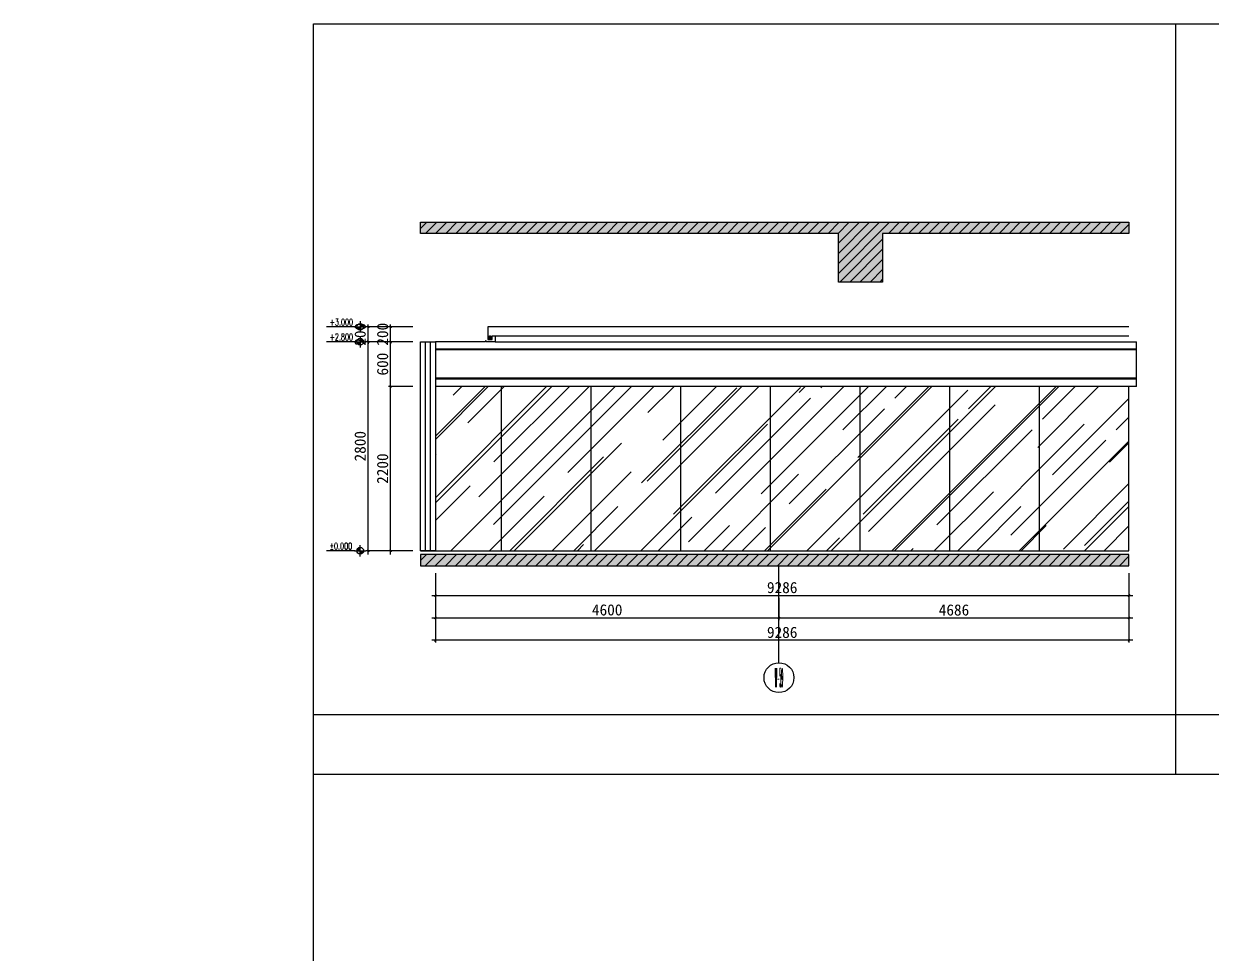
# Model space of a CAD drawing. Header units: millimetres. Extents: x 110215 to 630040, y -488650 to 141897.
# Drawn here: x 320155 to 336067, y 2886 to 15350 of the extents above; entities that cross this region are included whole.
import ezdxf
from ezdxf.enums import TextEntityAlignment as Align
from ezdxf.xclip import XClip

# ---------------------------------------------------------------- set-up
doc = ezdxf.new("R2010")
doc.units = ezdxf.units.MM
doc.header["$LTSCALE"] = 1000
doc.header["$XCLIPFRAME"] = 0
doc.layers.get('Defpoints').update_dxf_attribs({"color": 2})
for name, color, linetype in [('0-118标注', 2, 'Continuous'), ('0-140b立面看线', 3, 'Continuous'), ('0-140c立面材料填充', 250, 'Continuous'), ('0-140d立面材料分隔', 146, 'Continuous'), ('0-140立面图剖切线', 4, 'Continuous')]:
    doc.layers.add(name, color=color, linetype=linetype)
doc.styles.add('_TCH_AXIS', font='COMPLEX', dxfattribs={"bigfont": 'GBCBIG'})
doc.styles.add('COMPLEX', font='COMPLEX')
doc.styles.add('DIM_FONT', font='SIMPLEX', dxfattribs={"width": 0.7, "bigfont": 'GBCBIG'})
doc.styles.add('黑体', font='simhei.ttf')
doc.dimstyles.new('50', dxfattribs={"dimscale": 50, "dimtxt": 3, "dimasz": 0.6, "dimexe": 0.6, "dimexo": 0.6, "dimtad": 1, "dimdec": 0, "dimdsep": 46, "dimtxsty": '黑体', "dimblk1": 'ARCHTICK', "dimblk2": 'ARCHTICK', "dimsah": 1, "dimcen": 0, "dimdle": 1, "dimclrd": 251, "dimclre": 251, "dimclrt": 2, "dimadec": 0, "dimazin": 0, "dimtfac": 1, "dimtdec": 0, "dimtix": 1, "dimtmove": 2, "dimatfit": 3, "dimldrblk": 'DOT', "dimfxl": 0, "dimtolj": 1, "dimtzin": 0, "dimarcsym": 0})

# ---------------------------------------------------------------- blocks, each defined once
blk = doc.blocks.new('_ArchTick')
at = {"color": 0, "linetype": 'ByBlock', "const_width": 0.4}
blk.add_lwpolyline([(-0.5, -0.5), (0.5, 0.5)], dxfattribs=at)
blk = doc.blocks.new('*D895')
at = {"color": 251, "lineweight": -2, "transparency": 16777216}
for p, q in [((338111, 7661), (338111, 7361)), ((346711, 7661), (346711, 7361)), ((346761, 7391), (338061, 7391))]:
    blk.add_line(p, q, dxfattribs=at)
at = {"layer": 'Defpoints', "color": 0, "transparency": 16777216}
for p in [(338111, 7691), (346711, 7691), (338111, 7391)]:
    blk.add_point(p, dxfattribs=at)
at = {"color": 251, "lineweight": -2, "transparency": 16777216, "xscale": 30, "yscale": 30, "zscale": 30, "rotation": 180}
blk.add_blockref('_ArchTick', (338111, 7391), dxfattribs=at)
at = {"color": 251, "lineweight": -2, "transparency": 16777216, "xscale": 30, "yscale": 30, "zscale": 30}
blk.add_blockref('_ArchTick', (346711, 7391), dxfattribs=at)
at = {"color": 2, "transparency": 16777216, "insert": (342411, 7498), "char_height": 150, "attachment_point": 5, "style": '黑体'}
blk.add_mtext('\\A1;8600', dxfattribs=at)
blk = doc.blocks.new('_DOT')
at = {"color": 0, "linetype": 'ByBlock'}
blk.add_line((-0.5, 0), (-1, 0), dxfattribs=at)
at = {"color": 0, "linetype": 'ByBlock', "const_width": 0.5}
blk.add_lwpolyline([(-0.25, 0, 1), (0.25, 0, 1)], format="xyb", close=True, dxfattribs=at)
blk = doc.blocks.new('*D899')
at = {"color": 251, "lineweight": -2, "transparency": 16777216}
for p, q in [((306588, 7361), (306588, 7061)), ((359011, 7361), (359011, 7061)), ((306538, 7091), (359061, 7091))]:
    blk.add_line(p, q, dxfattribs=at)
at = {"layer": 'Defpoints', "color": 0, "transparency": 16777216}
for p in [(306588, 7391), (359011, 7391), (359011, 7091)]:
    blk.add_point(p, dxfattribs=at)
at = {"color": 251, "lineweight": -2, "transparency": 16777216, "xscale": 30, "yscale": 30, "zscale": 30, "rotation": 180}
blk.add_blockref('_ArchTick', (306588, 7091), dxfattribs=at)
at = {"color": 251, "lineweight": -2, "transparency": 16777216, "xscale": 30, "yscale": 30, "zscale": 30}
blk.add_blockref('_ArchTick', (359011, 7091), dxfattribs=at)
at = {"color": 2, "transparency": 16777216, "insert": (332799, 7197), "char_height": 150, "attachment_point": 5, "style": '黑体'}
blk.add_mtext('\\A1;52423', dxfattribs=at)
blk = doc.blocks.new('A$C087422EE')
for p, q in [((0, 28), (54, 28)), ((8, 72), (8, 63)), ((45, 72), (8, 72)), ((8, 63), (45, 63)), ((12, 63), (16, 45)), ((27, 0), (27, 54)), ((41, 63), (37, 45)), ((45, 63), (45, 72))]:
    blk.add_line(p, q)
blk.add_circle((27, 28), 20)
blk = doc.blocks.new('*D905')
at = {"color": 251, "lineweight": -2, "transparency": 16777216}
for p, q in [((325666, 7991), (325666, 7661)), ((334952, 7991), (334952, 7661)), ((325616, 7691), (335002, 7691))]:
    blk.add_line(p, q, dxfattribs=at)
at = {"layer": 'Defpoints', "color": 0, "transparency": 16777216}
for p in [(325666, 8091), (334952, 8091), (334952, 7691)]:
    blk.add_point(p, dxfattribs=at)
at = {"color": 251, "lineweight": -2, "transparency": 16777216, "xscale": 30, "yscale": 30, "zscale": 30, "rotation": 180}
blk.add_blockref('_ArchTick', (325666, 7691), dxfattribs=at)
at = {"color": 251, "lineweight": -2, "transparency": 16777216, "xscale": 30, "yscale": 30, "zscale": 30}
blk.add_blockref('_ArchTick', (334952, 7691), dxfattribs=at)
at = {"color": 2, "transparency": 16777216, "insert": (330309, 7797), "char_height": 150, "attachment_point": 5, "style": '黑体'}
blk.add_mtext('\\A1;9286', dxfattribs=at)
blk = doc.blocks.new('*D906')
at = {"color": 251, "lineweight": -2, "transparency": 16777216}
for p, q in [((325666, 7661), (325666, 7361)), ((330266, 7661), (330266, 7361)), ((325616, 7391), (330316, 7391))]:
    blk.add_line(p, q, dxfattribs=at)
at = {"layer": 'Defpoints', "color": 0, "transparency": 16777216}
for p in [(325666, 7691), (330266, 7691), (330266, 7391)]:
    blk.add_point(p, dxfattribs=at)
at = {"color": 251, "lineweight": -2, "transparency": 16777216, "xscale": 30, "yscale": 30, "zscale": 30, "rotation": 180}
blk.add_blockref('_ArchTick', (325666, 7391), dxfattribs=at)
at = {"color": 251, "lineweight": -2, "transparency": 16777216, "xscale": 30, "yscale": 30, "zscale": 30}
blk.add_blockref('_ArchTick', (330266, 7391), dxfattribs=at)
at = {"color": 2, "transparency": 16777216, "insert": (327966, 7498), "char_height": 150, "attachment_point": 5, "style": '黑体'}
blk.add_mtext('\\A1;4600', dxfattribs=at)
blk = doc.blocks.new('*D907')
at = {"color": 251, "lineweight": -2, "transparency": 16777216}
for p, q in [((330266, 7661), (330266, 7361)), ((334952, 7661), (334952, 7361)), ((330216, 7391), (335002, 7391))]:
    blk.add_line(p, q, dxfattribs=at)
at = {"layer": 'Defpoints', "color": 0, "transparency": 16777216}
for p in [(330266, 7691), (334952, 7691), (334952, 7391)]:
    blk.add_point(p, dxfattribs=at)
at = {"color": 251, "lineweight": -2, "transparency": 16777216, "xscale": 30, "yscale": 30, "zscale": 30, "rotation": 180}
blk.add_blockref('_ArchTick', (330266, 7391), dxfattribs=at)
at = {"color": 251, "lineweight": -2, "transparency": 16777216, "xscale": 30, "yscale": 30, "zscale": 30}
blk.add_blockref('_ArchTick', (334952, 7391), dxfattribs=at)
at = {"color": 2, "transparency": 16777216, "insert": (332609, 7497), "char_height": 150, "attachment_point": 5, "style": '黑体'}
blk.add_mtext('\\A1;4686', dxfattribs=at)
blk = doc.blocks.new('*D908')
at = {"color": 251, "lineweight": -2, "transparency": 16777216}
for p, q in [((325666, 7361), (325666, 7061)), ((334952, 7361), (334952, 7061)), ((335002, 7091), (325616, 7091))]:
    blk.add_line(p, q, dxfattribs=at)
at = {"layer": 'Defpoints', "color": 0, "transparency": 16777216}
for p in [(325666, 7391), (334952, 7391), (325666, 7091)]:
    blk.add_point(p, dxfattribs=at)
at = {"color": 251, "lineweight": -2, "transparency": 16777216, "xscale": 30, "yscale": 30, "zscale": 30, "rotation": 180}
blk.add_blockref('_ArchTick', (325666, 7091), dxfattribs=at)
at = {"color": 251, "lineweight": -2, "transparency": 16777216, "xscale": 30, "yscale": 30, "zscale": 30}
blk.add_blockref('_ArchTick', (334952, 7091), dxfattribs=at)
at = {"color": 2, "transparency": 16777216, "insert": (330309, 7197), "char_height": 150, "attachment_point": 5, "style": '黑体'}
blk.add_mtext('\\A1;9286', dxfattribs=at)
blk = doc.blocks.new('_AXISO')
blk.add_circle((0, 0), 0.5)
at = {"style": 'COMPLEX', "width": 1.041667}
blk.add_attdef('A', text='', height=0.56, dxfattribs=at).set_placement((-0.25, -0.28), (0.25, -0.28), align=Align.FIT)
blk = doc.blocks.new('*D909')
at = {"color": 251, "lineweight": -2, "transparency": 16777216}
for p, q in [((325066, 8241), (325066, 10541)), ((325366, 10491), (325036, 10491)), ((325366, 8291), (325036, 8291))]:
    blk.add_line(p, q, dxfattribs=at)
at = {"layer": 'Defpoints', "color": 0, "transparency": 16777216}
for p in [(325066, 10491), (325466, 10491), (325466, 8291)]:
    blk.add_point(p, dxfattribs=at)
at = {"color": 251, "lineweight": -2, "transparency": 16777216, "xscale": 30, "yscale": 30, "zscale": 30}
for p, rotation in [((325066, 10491), 90), ((325066, 8291), 270)]:
    blk.add_blockref('_ArchTick', p, dxfattribs=dict(at, rotation=rotation))
at = {"color": 2, "transparency": 16777216, "insert": (324959, 9391), "char_height": 150, "attachment_point": 5, "rotation": 90, "style": '黑体'}
blk.add_mtext('\\A1;2200', dxfattribs=at)
blk = doc.blocks.new('*D910')
at = {"color": 251, "lineweight": -2, "transparency": 16777216}
for p, q in [((325066, 10441), (325066, 11141)), ((325366, 11091), (325036, 11091)), ((325366, 10491), (325036, 10491))]:
    blk.add_line(p, q, dxfattribs=at)
at = {"layer": 'Defpoints', "color": 0, "transparency": 16777216}
for p in [(325066, 11091), (325466, 11091), (325466, 10491)]:
    blk.add_point(p, dxfattribs=at)
at = {"color": 251, "lineweight": -2, "transparency": 16777216, "xscale": 30, "yscale": 30, "zscale": 30}
for p, rotation in [((325066, 11091), 90), ((325066, 10491), 270)]:
    blk.add_blockref('_ArchTick', p, dxfattribs=dict(at, rotation=rotation))
at = {"color": 2, "transparency": 16777216, "insert": (324959, 10791), "char_height": 150, "attachment_point": 5, "rotation": 90, "style": '黑体'}
blk.add_mtext('\\A1;600', dxfattribs=at)
blk = doc.blocks.new('*D911')
at = {"color": 251, "lineweight": -2, "transparency": 16777216}
for p, q in [((325066, 11291), (325066, 11321)), ((325366, 11291), (325036, 11291)), ((325066, 11091), (325066, 11291)), ((325366, 11091), (325036, 11091)), ((325066, 11091), (325066, 11061))]:
    blk.add_line(p, q, dxfattribs=at)
at = {"layer": 'Defpoints', "color": 0, "transparency": 16777216}
for p in [(325066, 11291), (325466, 11291), (325466, 11091)]:
    blk.add_point(p, dxfattribs=at)
at = {"color": 251, "lineweight": -2, "transparency": 16777216, "xscale": 30, "yscale": 30, "zscale": 30}
for p, rotation in [((325066, 11291), 270), ((325066, 11091), 90)]:
    blk.add_blockref('_ArchTick', p, dxfattribs=dict(at, rotation=rotation))
at = {"color": 2, "transparency": 16777216, "insert": (324959, 11191), "char_height": 150, "attachment_point": 5, "rotation": 90, "style": '黑体'}
blk.add_mtext('\\A1;200', dxfattribs=at)
blk = doc.blocks.new('*D912')
at = {"color": 251, "lineweight": -2, "transparency": 16777216}
for p, q in [((324766, 8241), (324766, 11141)), ((325036, 11091), (324736, 11091)), ((325036, 8291), (324736, 8291))]:
    blk.add_line(p, q, dxfattribs=at)
at = {"layer": 'Defpoints', "color": 0, "transparency": 16777216}
for p in [(324766, 11091), (325066, 11091), (325066, 8291)]:
    blk.add_point(p, dxfattribs=at)
at = {"color": 251, "lineweight": -2, "transparency": 16777216, "xscale": 30, "yscale": 30, "zscale": 30}
for p, rotation in [((324766, 11091), 90), ((324766, 8291), 270)]:
    blk.add_blockref('_ArchTick', p, dxfattribs=dict(at, rotation=rotation))
at = {"color": 2, "transparency": 16777216, "insert": (324659, 9691), "char_height": 150, "attachment_point": 5, "rotation": 90, "style": '黑体'}
blk.add_mtext('\\A1;2800', dxfattribs=at)
blk = doc.blocks.new('*D913')
at = {"color": 251, "lineweight": -2, "transparency": 16777216}
for p, q in [((324766, 11291), (324766, 11321)), ((325036, 11291), (324736, 11291)), ((324766, 11091), (324766, 11291)), ((325036, 11091), (324736, 11091)), ((324766, 11091), (324766, 11061))]:
    blk.add_line(p, q, dxfattribs=at)
at = {"layer": 'Defpoints', "color": 0, "transparency": 16777216}
for p in [(324766, 11291), (325066, 11291), (325066, 11091)]:
    blk.add_point(p, dxfattribs=at)
at = {"color": 251, "lineweight": -2, "transparency": 16777216, "xscale": 30, "yscale": 30, "zscale": 30}
for p, rotation in [((324766, 11291), 270), ((324766, 11091), 90)]:
    blk.add_blockref('_ArchTick', p, dxfattribs=dict(at, rotation=rotation))
at = {"color": 2, "transparency": 16777216, "insert": (324659, 11191), "char_height": 150, "attachment_point": 5, "rotation": 90, "style": '黑体'}
blk.add_mtext('\\A1;200', dxfattribs=at)
blk = doc.blocks.new('*U702')
at = {"extrusion": (0, 0, -1)}
for points in [[(0, 0), (1.5, 0, 0.414214), (0, 1.5)], [(0, 0), (-1.5, 0, 0.414214), (0, -1.5)]]:
    blk.add_hatch(color=256, dxfattribs=at).paths.add_polyline_path(points)
for p, q in [((-2.25, 0), (-15.09, 0)), ((-2.52, 0), (2.52, 0)), ((0, -2.52), (0, 2.52))]:
    blk.add_line(p, q)
blk.add_circle((0, 0), 1.5)
at = {"style": 'DIM_FONT', "width": 0.7, "flags": 8}
blk.add_attdef('%%P0.000', (-13.68, -0.59), '', height=3, dxfattribs=at)
blk = doc.blocks.new('*U703')
at = {"extrusion": (0, 0, -1)}
for points in [[(0, 0), (1.5, 0, -0.414214), (0, -1.5)], [(0, 0), (-1.5, 0, -0.414214), (0, 1.5)]]:
    blk.add_hatch(color=256, dxfattribs=at).paths.add_polyline_path(points)
for p, q in [((-2.25, 0), (-15.09, 0)), ((-2.52, 0), (2.52, 0)), ((0, 2.52), (0, -2.52))]:
    blk.add_line(p, q)
blk.add_circle((0, 0), 1.5)
at = {"style": 'DIM_FONT', "width": 0.7, "flags": 8}
blk.add_attdef('%%P0.000', (-13.68, 0.59), '', height=3, dxfattribs=at)
blk = doc.blocks.new('dfsfds')
h = blk.add_hatch()
h.set_pattern_fill('ANSI31', color=250, scale=30)
h.paths.add_polyline_path([(359010.9, 12690.4), (359010.9, 12540.4), (358762.7, 12540.4), (358762.7, 11840.4), (358411.1, 11840.4), (358411.1, 12540.4), (355200.9, 12540.4), (355200.9, 11840.4), (354519.3, 11840.4), (354519.3, 12540.4), (350959.9, 12540.4), (350959.9, 11840.4), (350334.2, 11840.4), (350334.2, 12540.4), (346614.2, 12540.4), (346614.2, 11840.4), (346014.2, 11840.4), (346014.2, 12540.4), (344144.2, 12540.4), (344144.2, 11840.4), (343544.2, 11840.4), (343544.2, 12540.4), (340644.2, 12540.4), (340644.2, 11840.4), (340144.2, 11840.4), (340144.2, 12540.4), (337314.2, 12540.4), (337314.2, 11840.4), (336814.2, 11840.4), (336814.2, 12540.4), (335414.2, 12540.4), (335414.2, 11840.4), (334814.2, 11840.4), (334814.2, 12540.4), (333064.2, 12540.4), (333064.2, 11840.4), (332564.2, 11840.4), (332564.2, 12540.4), (330094.2, 12540.4), (330094.2, 11840.4), (329594.2, 11840.4), (329594.2, 12540.4), (327004.2, 12540.4), (327004.2, 11840.4), (326404.2, 11840.4), (326404.2, 12540.4), (325304.2, 12540.4), (325304.2, 11840.4), (324804.2, 11840.4), (324804.2, 12540.4), (322114.2, 12540.4), (322114.2, 11840.4), (321514.2, 11840.4), (321514.2, 12540.4), (319114.2, 12540.4), (319114.2, 11840.4), (318514.2, 11840.4), (318514.2, 12540.4), (316784.2, 12540.4), (316784.2, 11840.4), (316284.2, 11840.4), (316284.2, 12540.4), (313184.2, 12540.4), (313184.2, 11840.4), (312584.2, 11840.4), (312584.2, 12540.4), (311934.2, 12540.4), (311934.2, 11840.4), (311334.2, 11840.4), (311334.2, 12540.4), (309434.2, 12540.4), (309434.2, 11840.4), (308934.2, 11840.4), (308934.2, 12540.4), (306587.7, 12540.4), (306587.7, 12690.4)])
h.paths.add_polyline_path([(359010.9, 8240.8), (306587.7, 8240.8), (306587.7, 8090.8), (359010.9, 8090.8)])
at = {"layer": '0-140c立面材料填充'}
h = blk.add_hatch(dxfattribs=at)
h.set_pattern_fill('AR-CONC', color=256)
h.paths.add_polyline_path([(359010.9, 12690.4), (359010.9, 12540.4), (358762.7, 12540.4), (358762.7, 11840.4), (358411.1, 11840.4), (358411.1, 12540.4), (355200.9, 12540.4), (355200.9, 11840.4), (354519.3, 11840.4), (354519.3, 12540.4), (350959.9, 12540.4), (350959.9, 11840.4), (350334.2, 11840.4), (350334.2, 12540.4), (346614.2, 12540.4), (346614.2, 11840.4), (346014.2, 11840.4), (346014.2, 12540.4), (344144.2, 12540.4), (344144.2, 11840.4), (343544.2, 11840.4), (343544.2, 12540.4), (340644.2, 12540.4), (340644.2, 11840.4), (340144.2, 11840.4), (340144.2, 12540.4), (337314.2, 12540.4), (337314.2, 11840.4), (336814.2, 11840.4), (336814.2, 12540.4), (335414.2, 12540.4), (335414.2, 11840.4), (334814.2, 11840.4), (334814.2, 12540.4), (333064.2, 12540.4), (333064.2, 11840.4), (332564.2, 11840.4), (332564.2, 12540.4), (330094.2, 12540.4), (330094.2, 11840.4), (329594.2, 11840.4), (329594.2, 12540.4), (327004.2, 12540.4), (327004.2, 11840.4), (326404.2, 11840.4), (326404.2, 12540.4), (325304.2, 12540.4), (325304.2, 11840.4), (324804.2, 11840.4), (324804.2, 12540.4), (322114.2, 12540.4), (322114.2, 11840.4), (321514.2, 11840.4), (321514.2, 12540.4), (319114.2, 12540.4), (319114.2, 11840.4), (318514.2, 11840.4), (318514.2, 12540.4), (316784.2, 12540.4), (316784.2, 11840.4), (316284.2, 11840.4), (316284.2, 12540.4), (313184.2, 12540.4), (313184.2, 11840.4), (312584.2, 11840.4), (312584.2, 12540.4), (311934.2, 12540.4), (311934.2, 11840.4), (311334.2, 11840.4), (311334.2, 12540.4), (309434.2, 12540.4), (309434.2, 11840.4), (308934.2, 11840.4), (308934.2, 12540.4), (306587.7, 12540.4), (306587.7, 12690.4)])
h.paths.add_polyline_path([(359010.9, 8240.8), (306587.7, 8240.8), (306587.7, 8090.8), (359010.9, 8090.8)])
for points in [[(358411.1, 12540.4), (355200.9, 12540.4), (355200.9, 11840.4), (354519.3, 11840.4), (354519.3, 12540.4), (350959.9, 12540.4), (350959.9, 11840.4), (350334.2, 11840.4), (350334.2, 12540.4), (346614.2, 12540.4), (346614.2, 11840.4), (346014.2, 11840.4), (346014.2, 12540.4), (344144.2, 12540.4), (344144.2, 11840.4), (343544.2, 11840.4), (343544.2, 12540.4), (340644.2, 12540.4)], [(306587.7, 12690.4), (359010.9, 12690.4)]]:
    blk.add_lwpolyline(points)
blk.add_lwpolyline([(359010.9, 8240.8), (306587.7, 8240.8), (306587.7, 8090.8), (359010.9, 8090.8)], close=True)
at = {"layer": '0-140d立面材料分隔'}
for p, q in [((359110.9, 10990.8), (326102.7, 10990.8)), ((359110.9, 10980.8), (326102.7, 10980.8)), ((359110.9, 10600.8), (326102.7, 10600.8)), ((359110.9, 10590.8), (326102.7, 10590.8)), ((359110.9, 10490.8), (326102.7, 10490.8))]:
    blk.add_line(p, q, dxfattribs=at)
at = {"layer": '0-140立面图剖切线'}
for p, q in [((306487.7, 11090.8), (359110.9, 11090.8)), ((306587.7, 8290.8), (359010.9, 8290.8))]:
    blk.add_line(p, q, dxfattribs=at)
for base, p1, p2, picture, middle in [((338110.9, 7390.8), (346710.9, 7690.8), (338110.9, 7690.8), '*D895', (342410.9, 7497.9)), ((359010.9, 7090.8), (306587.7, 7390.8), (359010.9, 7390.8), '*D899', (332799.3, 7197.1))]:
    dim = blk.add_linear_dim(base=base, p1=p1, p2=p2, dimstyle='50', override={"dimfxl": 6, "dimarcsym": 1})
    dim.commit()
    dim.dimension.update_dxf_attribs({"geometry": picture, "text_midpoint": middle})

msp = doc.modelspace()

# ---------------------------------------------------------------- hatches: boundary and pattern name
h = msp.add_hatch()
h.set_pattern_fill('ANSI31', color=250, scale=30)
h.set_pattern_definition([(45, (13554.82, -18851.16), (-67.35192, 67.35192), [])])
h.paths.add_polyline_path([(334951.8, 12690.4), (334951.8, 12540.4), (331653.8, 12540.4), (331653.8, 11890.4), (331060.7, 11890.4), (331060.7, 12540.4), (325465.9, 12540.4), (325465.9, 12690.4)])
h.paths.add_polyline_path([(334951.8, 8240.8), (325465.9, 8240.8), (325465.9, 8090.8), (334951.8, 8090.8)])
at = {"layer": '0-140c立面材料填充'}
h = msp.add_hatch(dxfattribs=at)
h.set_pattern_fill('AR-CONC', color=256)
h.set_pattern_definition([(50, (13554.82, -18851.16), (182.18467, -15.939086), [19.05, -209.55]), (355, (13554.82, -18851.16), (-35.24342, 191.05685), [15.24, -167.64058]), (100.451445, (13570, -18852.49), (146.94125, 175.11775), [16.19001, -178.09024]), (46.1842, (13554.82, -18800.36), (271.07904, -42.04233), [28.575, -314.325]), (96.63556, (13577.4, -18803.86), (237.40413, 247.42612), [24.28502, -267.1356]), (351.18415, (13554.82, -18800.36), (237.40413, 247.42612), [22.85997, -251.45973]), (21, (13580.22, -18813.06), (151.61439, -102.2652), [19.05, -209.55]), (326, (13580.22, -18813.06), (61.80203, 184.18797), [15.24, -167.64]), (71.451445, (13592.86, -18821.58), (213.41642, 81.92277), [16.19001, -178.08994]), (37.5, (13554.82, -18851.16), (3.088603, 84.555039), [0, -165.608, 0, -170.18, 0, -168.275]), (7.5, (13554.82, -18851.16), (66.819663, 100.180575), [0, -97.028, 0, -161.798, 0, -64.135]), (327.5, (13498.18, -18851.16), (135.590595, -5.728744), [0, -63.5, 0, -198.12, 0, -262.89]), (317.5, (13472.78, -18851.16), (148.12918, 25.42649), [0, -82.55, 0, -131.572, 0, -186.69])])
h.paths.add_polyline_path([(334951.8, 8240.8), (325465.9, 8240.8), (325465.9, 8090.8), (334951.8, 8090.8)])
h.paths.add_polyline_path([(334951.8, 12690.4), (334951.8, 12540.4), (331653.8, 12540.4), (331653.8, 11890.4), (331060.7, 11890.4), (331060.7, 12540.4), (325465.9, 12540.4), (325465.9, 12690.4)])
h = msp.add_hatch(dxfattribs=at)
h.set_pattern_fill('AR-RROOF', color=256, scale=600, angle=45)
h.set_pattern_definition([(45, (337831.7, 94921.34), (509.117, 1357.645), [9000, -1200, 3000, -600]), (45, (338183.9, 95697.74), (-988.535, 140.007), [1800, -198, 3600, -450]), (45, (337683.23, 95494.1), (1921.9162, 2490.43), [4800, -840, 2400, -600])])
h.paths.add_polyline_path([(334951.8, 8290.8), (334951.8, 10490.8), (325665.9, 10490.8), (325665.9, 8290.8)])

# ---------------------------------------------------------------- linework, layer by layer
for p, q in [((335576, 15350.1), (335576, 5294.5)), ((349578.5, 6094.5), (324033.1, 6094.5)), ((349578.5, 5294.5), (324033.1, 5294.5))]:
    msp.add_line(p, q)
for points in [[(324033.1, 15350.1), (349578.5, 15350.1), (349578.5, -4761.1), (324033.1, -4761.1)], [(334951.8, 8240.8), (325465.9, 8240.8), (325465.9, 8090.8), (334951.8, 8090.8)]]:
    msp.add_lwpolyline(points, close=True)
msp.add_lwpolyline([(334951.8, 12690.4), (334951.8, 12540.4), (331653.8, 12540.4), (331653.8, 11890.4), (331060.7, 11890.4), (331060.7, 12540.4), (325465.9, 12540.4), (325465.9, 12690.4), (334951.8, 12690.4)])
at = {"layer": '0-118标注'}
msp.add_line((330265.7, 6790.8, 13.8), (330265.7, 8090.8), dxfattribs=at)
at = {"layer": '0-140b立面看线'}
for p, q in [((326465.9, 11170.8), (334951.8, 11170.8)), ((326465.9, 11090.8), (335051.8, 11090.8))]:
    msp.add_line(p, q, dxfattribs=at)
at = {"layer": '0-140c立面材料填充', "color": 251}
for p, q in [((326551.8, 8290.8), (326551.8, 10490.8)), ((327751.8, 8290.8), (327751.8, 10490.8)), ((328951.8, 8290.8), (328951.8, 10490.8)), ((330151.8, 8290.8), (330151.8, 10490.8)), ((331351.8, 8290.8), (331351.8, 10490.8)), ((332551.8, 8290.8), (332551.8, 10490.8)), ((333751.8, 8290.8), (333751.8, 10490.8))]:
    msp.add_line(p, q, dxfattribs=at)
at = {"layer": '0-140d立面材料分隔'}
for p, q in [((335051.8, 10990.8), (325665.9, 10990.8)), ((335051.8, 10980.8), (325665.9, 10980.8)), ((335051.8, 10600.8), (325665.9, 10600.8)), ((335051.8, 10590.8), (325665.9, 10590.8)), ((335051.8, 10490.8), (325665.9, 10490.8))]:
    msp.add_line(p, q, dxfattribs=at)
at = {"layer": '0-140立面图剖切线'}
for p, q in [((325532.5, 8290.8), (325532.5, 11090.8)), ((325599.2, 8290.8), (325599.2, 11090.8)), ((335051.8, 10490.8), (335051.8, 11090.8)), ((334951.8, 8290.8), (334951.8, 10490.8)), ((325465.9, 8290.8), (334951.8, 8290.8))]:
    msp.add_line(p, q, dxfattribs=at)
msp.add_lwpolyline([(334951.8, 11290.8), (326465.9, 11290.8), (326365.9, 11290.8), (326365.9, 11120.8), (326425.9, 11120.8), (326425.9, 11170.8), (326465.9, 11170.8), (326465.9, 11090.8), (326345.9, 11090.8), (326345.9, 11100.8), (326335.9, 11100.8), (326335.9, 11090.8), (325665.9, 11090.8)], dxfattribs=at)
msp.add_lwpolyline([(325465.9, 11090.8), (325665.9, 11090.8), (325665.9, 8290.8), (325465.9, 8290.8)], close=True, dxfattribs=at)

# ---------------------------------------------------------------- block references
ref = msp.add_blockref('dfsfds', (-21672.4, 0))
XClip(ref).set_block_clipping_path([(315588.2107537339, 6094.4817562175), (338866.0247811886, 15350.053184789)])
at = {"color": 1, "xscale": 0.75, "yscale": 0.75, "zscale": 0.75, "rotation": 180}
msp.add_blockref('A$C087422EE', (326415.8, 11174.8), dxfattribs=at)
at = {"layer": '0-118标注'}
ref = msp.add_blockref('*U703', (324660.3, 11290.8), dxfattribs=dict(at, xscale=30, yscale=30, zscale=30))
ref.add_attrib('%%P0.000', '+3.000', (324249.7, 11308.6), dxfattribs={"layer": '0', "color": 7, "height": 90, "style": 'DIM_FONT', "width": 0.7, "flags": 8})
ref = msp.add_blockref('*U703', (324660.3, 11090.8), dxfattribs=dict(at, xscale=30, yscale=30, zscale=30))
ref.add_attrib('%%P0.000', '+2.800', (324249.7, 11108.6), dxfattribs={"layer": '0', "color": 7, "height": 90, "style": 'DIM_FONT', "width": 0.7, "flags": 8})
ref = msp.add_blockref('*U702', (324660.3, 8290.8), dxfattribs=dict(at, xscale=30, yscale=30, zscale=30))
ref.add_attrib('%%P0.000', '±0.000', (324249.7, 8308.6), dxfattribs={"layer": '0', "color": 7, "height": 90, "style": 'DIM_FONT', "width": 0.7, "flags": 8})
ref = msp.add_blockref('_AXISO', (330265.7, 6590.8, 13.8), dxfattribs=dict(at, xscale=400, yscale=400, zscale=400))
ref.add_attrib('A', 'W-59', dxfattribs={"layer": '0', "height": 257.36, "style": '_TCH_AXIS', "width": 0.107143}).set_placement((330210.6, 6462.2, 13.8), (330320.9, 6462.2, 13.8), align=Align.FIT)

# ---------------------------------------------------------------- dimensions: what is measured, and where the dimension line sits
for base, p1, p2, picture, middle in [((324765.9, 11290.8), (325065.9, 11090.8), (325065.9, 11290.8), '*D913', (324658.8, 11190.8)), ((325065.9, 11290.8), (325465.9, 11090.8), (325465.9, 11290.8), '*D911', (324958.8, 11190.8)), ((324765.9, 11090.8), (325065.9, 8290.8), (325065.9, 11090.8), '*D912', (324658.8, 9690.8)), ((325065.9, 11090.8), (325465.9, 10490.8), (325465.9, 11090.8), '*D910', (324958.8, 10790.8)), ((325065.9, 10490.8), (325465.9, 8290.8), (325465.9, 10490.8), '*D909', (324958.8, 9390.8))]:
    dim = msp.add_linear_dim(base=base, p1=p1, p2=p2, angle=90, dimstyle='50', override={"dimfxl": 6, "dimarcsym": 1})
    dim.commit()
    dim.dimension.update_dxf_attribs({"geometry": picture, "text_midpoint": middle})
for base, p1, p2, picture, middle in [((334951.8, 7690.8), (325665.9, 8090.8), (334951.8, 8090.8), '*D905', (330308.9, 7797.1)), ((330265.7, 7390.8), (325665.9, 7690.8), (330265.7, 7690.8), '*D906', (327965.8, 7497.9)), ((334951.8, 7390.8), (330265.7, 7690.8), (334951.8, 7690.8), '*D907', (332608.8, 7497.1)), ((325665.9, 7090.8), (334951.8, 7390.8), (325665.9, 7390.8), '*D908', (330308.9, 7197.1))]:
    dim = msp.add_linear_dim(base=base, p1=p1, p2=p2, dimstyle='50', override={"dimfxl": 6, "dimarcsym": 1})
    dim.commit()
    dim.dimension.update_dxf_attribs({"geometry": picture, "text_midpoint": middle})

doc.saveas('drawing.dxf')
